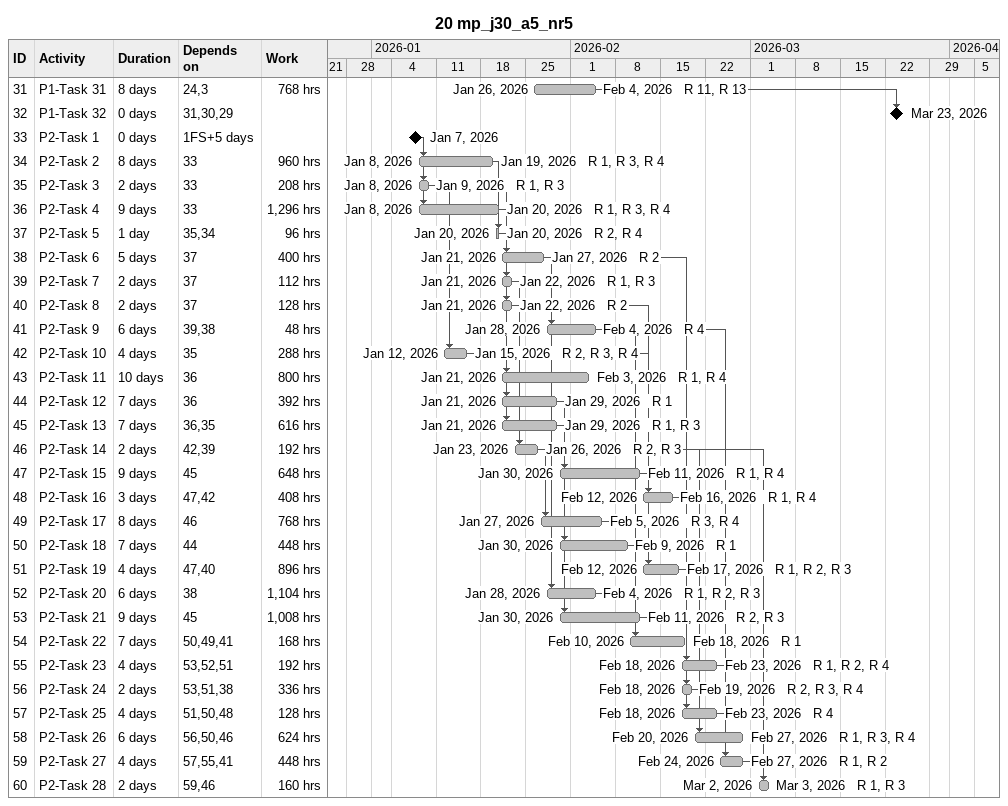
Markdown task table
20 mp_j30_a5_nr5

| ID | Task | Duration | Start | Finish | Predecessors | Resources | Work (h) |
|---|---|---|---|---|---|---|---|
| 31 | P1-Task 31 | 8d | 2026-01-26 | 2026-02-04 | 24, 3 | R 11, R 13 | 768 |
| 32 | P1-Task 32 | 0d | 2026-03-23 | 2026-03-23 | 31, 30, 29 |  |  |
| 33 | P2-Task 1 | 0d | 2026-01-07 | 2026-01-07 | 1FS+5d |  |  |
| 34 | P2-Task 2 | 8d | 2026-01-08 | 2026-01-19 | 33 | R 1, R 3, R 4 | 960 |
| 35 | P2-Task 3 | 2d | 2026-01-08 | 2026-01-09 | 33 | R 1, R 3 | 208 |
| 36 | P2-Task 4 | 9d | 2026-01-08 | 2026-01-20 | 33 | R 1, R 3, R 4 | 1296 |
| 37 | P2-Task 5 | 1d | 2026-01-20 | 2026-01-20 | 35, 34 | R 2, R 4 | 96 |
| 38 | P2-Task 6 | 5d | 2026-01-21 | 2026-01-27 | 37 | R 2 | 400 |
| 39 | P2-Task 7 | 2d | 2026-01-21 | 2026-01-22 | 37 | R 1, R 3 | 112 |
| 40 | P2-Task 8 | 2d | 2026-01-21 | 2026-01-22 | 37 | R 2 | 128 |
| 41 | P2-Task 9 | 6d | 2026-01-28 | 2026-02-04 | 39, 38 | R 4 | 48 |
| 42 | P2-Task 10 | 4d | 2026-01-12 | 2026-01-15 | 35 | R 2, R 3, R 4 | 288 |
| 43 | P2-Task 11 | 10d | 2026-01-21 | 2026-02-03 | 36 | R 1, R 4 | 800 |
| 44 | P2-Task 12 | 7d | 2026-01-21 | 2026-01-29 | 36 | R 1 | 392 |
| 45 | P2-Task 13 | 7d | 2026-01-21 | 2026-01-29 | 36, 35 | R 1, R 3 | 616 |
| 46 | P2-Task 14 | 2d | 2026-01-23 | 2026-01-26 | 42, 39 | R 2, R 3 | 192 |
| 47 | P2-Task 15 | 9d | 2026-01-30 | 2026-02-11 | 45 | R 1, R 4 | 648 |
| 48 | P2-Task 16 | 3d | 2026-02-12 | 2026-02-16 | 47, 42 | R 1, R 4 | 408 |
| 49 | P2-Task 17 | 8d | 2026-01-27 | 2026-02-05 | 46 | R 3, R 4 | 768 |
| 50 | P2-Task 18 | 7d | 2026-01-30 | 2026-02-09 | 44 | R 1 | 448 |
| 51 | P2-Task 19 | 4d | 2026-02-12 | 2026-02-17 | 47, 40 | R 1, R 2, R 3 | 896 |
| 52 | P2-Task 20 | 6d | 2026-01-28 | 2026-02-04 | 38 | R 1, R 2, R 3 | 1104 |
| 53 | P2-Task 21 | 9d | 2026-01-30 | 2026-02-11 | 45 | R 2, R 3 | 1008 |
| 54 | P2-Task 22 | 7d | 2026-02-10 | 2026-02-18 | 50, 49, 41 | R 1 | 168 |
| 55 | P2-Task 23 | 4d | 2026-02-18 | 2026-02-23 | 53, 52, 51 | R 1, R 2, R 4 | 192 |
| 56 | P2-Task 24 | 2d | 2026-02-18 | 2026-02-19 | 53, 51, 38 | R 2, R 3, R 4 | 336 |
| 57 | P2-Task 25 | 4d | 2026-02-18 | 2026-02-23 | 51, 50, 48 | R 4 | 128 |
| 58 | P2-Task 26 | 6d | 2026-02-20 | 2026-02-27 | 56, 50, 46 | R 1, R 3, R 4 | 624 |
| 59 | P2-Task 27 | 4d | 2026-02-24 | 2026-02-27 | 57, 55, 41 | R 1, R 2 | 448 |
| 60 | P2-Task 28 | 2d | 2026-03-02 | 2026-03-03 | 59, 46 | R 1, R 3 | 160 |
